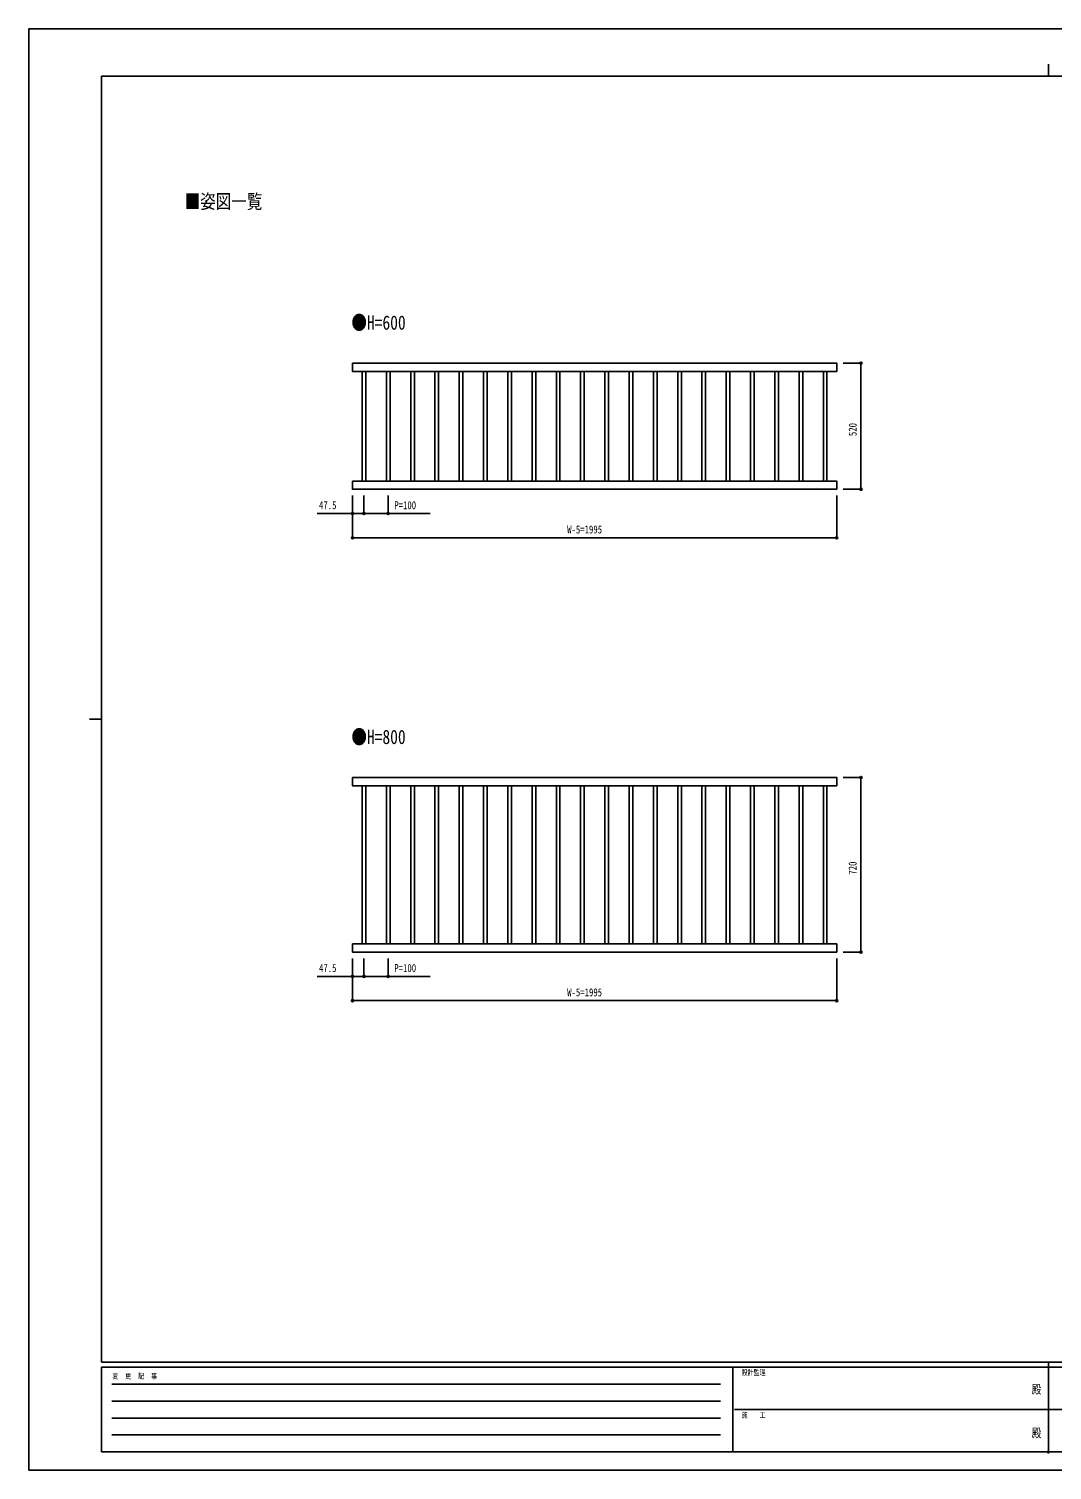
# Model space of a CAD drawing. Units: millimetres, scale not verified. Extents: x -4205 to 4205, y -2970 to 2970.
# Drawn here: x -4205 to 11, y -2970 to 2970 of the extents above; entities that cross this region are included whole.
import ezdxf
from ezdxf.enums import TextEntityAlignment as Align

# ---------------------------------------------------------------- set-up
doc = ezdxf.new("R2010")
doc.units = ezdxf.units.MM
doc.header["$LTSCALE"] = 16
doc.header["$PDMODE"] = 32
doc.header["$PDSIZE"] = 8
for name, color, linetype in [('0-1_USER1', 3, 'Continuous'), ('0-2_YKK_A1', 4, 'Continuous'), ('0-3_YKK_D', 6, 'Continuous'), ('0-4_YKK_ZWAK', 7, 'Continuous')]:
    doc.layers.add(name, color=color, linetype=linetype)
doc.styles.add('ＭＳ ゴシック', font='')
doc.styles.get('ＭＳ ゴシック').set_extended_font_data('MS Gothic')

msp = doc.modelspace()

# ---------------------------------------------------------------- linework, layer by layer
at = {"layer": '0-2_YKK_A1'}
for p, q in [((-2831.83, 1106.44), (-2831.83, 1558.44)), ((-2816.83, 1106.44), (-2816.83, 1558.44)), ((-2731.83, 1106.44), (-2731.83, 1558.44)), ((-2716.83, 1106.44), (-2716.83, 1558.44)), ((-2631.83, 1106.44), (-2631.83, 1558.44)), ((-2616.83, 1106.44), (-2616.83, 1558.44)), ((-2531.83, 1106.44), (-2531.83, 1558.44)), ((-2516.83, 1106.44), (-2516.83, 1558.44)), ((-2431.83, 1106.44), (-2431.83, 1558.44)), ((-2416.83, 1106.44), (-2416.83, 1558.44)), ((-2331.83, 1106.44), (-2331.83, 1558.44)), ((-2316.83, 1106.44), (-2316.83, 1558.44)), ((-2231.83, 1106.44), (-2231.83, 1558.44)), ((-2216.83, 1106.44), (-2216.83, 1558.44)), ((-2131.83, 1106.44), (-2131.83, 1558.44)), ((-2116.83, 1106.44), (-2116.83, 1558.44)), ((-2031.83, 1106.44), (-2031.83, 1558.44)), ((-2016.83, 1106.44), (-2016.83, 1558.44)), ((-1931.83, 1106.44), (-1931.83, 1558.44)), ((-1916.83, 1106.44), (-1916.83, 1558.44)), ((-1831.83, 1106.44), (-1831.83, 1558.44)), ((-1816.83, 1106.44), (-1816.83, 1558.44)), ((-1731.83, 1106.44), (-1731.83, 1558.44)), ((-1716.83, 1106.44), (-1716.83, 1558.44)), ((-1631.83, 1106.44), (-1631.83, 1558.44)), ((-1616.83, 1106.44), (-1616.83, 1558.44)), ((-1531.83, 1106.44), (-1531.83, 1558.44)), ((-1516.83, 1106.44), (-1516.83, 1558.44)), ((-1431.83, 1106.44), (-1431.83, 1558.44)), ((-1416.83, 1106.44), (-1416.83, 1558.44)), ((-1331.83, 1106.44), (-1331.83, 1558.44)), ((-1316.83, 1106.44), (-1316.83, 1558.44)), ((-1231.83, 1106.44), (-1231.83, 1558.44)), ((-1216.83, 1106.44), (-1216.83, 1558.44)), ((-1131.83, 1106.44), (-1131.83, 1558.44)), ((-1116.83, 1106.44), (-1116.83, 1558.44)), ((-1031.83, 1106.44), (-1031.83, 1558.44)), ((-1016.83, 1106.44), (-1016.83, 1558.44)), ((-931.83, 1106.44), (-931.83, 1558.44)), ((-916.83, 1106.44), (-916.83, 1558.44)), ((-2831.83, -801.05), (-2831.83, -149.05)), ((-2816.83, -801.05), (-2816.83, -149.05)), ((-2731.83, -801.05), (-2731.83, -149.05)), ((-2716.83, -801.05), (-2716.83, -149.05)), ((-2631.83, -801.05), (-2631.83, -149.05)), ((-2616.83, -801.05), (-2616.83, -149.05)), ((-2531.83, -801.05), (-2531.83, -149.05)), ((-2516.83, -801.05), (-2516.83, -149.05)), ((-2431.83, -801.05), (-2431.83, -149.05)), ((-2416.83, -801.05), (-2416.83, -149.05)), ((-2331.83, -801.05), (-2331.83, -149.05)), ((-2316.83, -801.05), (-2316.83, -149.05)), ((-2231.83, -801.05), (-2231.83, -149.05)), ((-2216.83, -801.05), (-2216.83, -149.05)), ((-2131.83, -801.05), (-2131.83, -149.05)), ((-2116.83, -801.05), (-2116.83, -149.05)), ((-2031.83, -801.05), (-2031.83, -149.05)), ((-2016.83, -801.05), (-2016.83, -149.05)), ((-1931.83, -801.05), (-1931.83, -149.05)), ((-1916.83, -801.05), (-1916.83, -149.05)), ((-1831.83, -801.05), (-1831.83, -149.05)), ((-1816.83, -801.05), (-1816.83, -149.05)), ((-1731.83, -801.05), (-1731.83, -149.05)), ((-1716.83, -801.05), (-1716.83, -149.05)), ((-1631.83, -801.05), (-1631.83, -149.05)), ((-1616.83, -801.05), (-1616.83, -149.05)), ((-1531.83, -801.05), (-1531.83, -149.05)), ((-1516.83, -801.05), (-1516.83, -149.05)), ((-1431.83, -801.05), (-1431.83, -149.05)), ((-1416.83, -801.05), (-1416.83, -149.05)), ((-1331.83, -801.05), (-1331.83, -149.05)), ((-1316.83, -801.05), (-1316.83, -149.05)), ((-1231.83, -801.05), (-1231.83, -149.05)), ((-1216.83, -801.05), (-1216.83, -149.05)), ((-1131.83, -801.05), (-1131.83, -149.05)), ((-1116.83, -801.05), (-1116.83, -149.05)), ((-1031.83, -801.05), (-1031.83, -149.05)), ((-1016.83, -801.05), (-1016.83, -149.05)), ((-931.83, -801.05), (-931.83, -149.05)), ((-916.83, -801.05), (-916.83, -149.05))]:
    msp.add_line(p, q, dxfattribs=at)
for points in [[(-2871.83, 1592.44), (-876.83, 1592.44), (-876.83, 1558.44), (-2871.83, 1558.44)], [(-2871.83, 1106.44), (-876.83, 1106.44), (-876.83, 1072.44), (-2871.83, 1072.44)], [(-2871.83, -115.05), (-876.83, -115.05), (-876.83, -149.05), (-2871.83, -149.05)], [(-2871.83, -801.05), (-876.83, -801.05), (-876.83, -835.05), (-2871.83, -835.05)]]:
    msp.add_lwpolyline(points, close=True, dxfattribs=at)
at = {"layer": '0-3_YKK_D'}
for p, q in [((-850.83, 1592.44), (-775.83, 1592.44)), ((-776.83, 1592.44), (-776.83, 1072.44)), ((-850.83, 1072.44), (-775.83, 1072.44)), ((-2871.83, 1046.44), (-2871.83, 871.44)), ((-2871.83, 1046.44), (-2871.83, 971.44)), ((-2824.33, 1046.44), (-2824.33, 971.44)), ((-2824.33, 1046.44), (-2824.33, 971.44)), ((-2724.33, 1046.44), (-2724.33, 971.44)), ((-876.83, 1046.44), (-876.83, 871.44)), ((-2871.83, 872.44), (-876.83, 872.44)), ((-850.83, -115.05), (-775.83, -115.05)), ((-776.83, -115.05), (-776.83, -835.05)), ((-2871.83, -861.05), (-2871.83, -1036.05)), ((-2871.83, -861.05), (-2871.83, -936.05)), ((-2824.33, -861.05), (-2824.33, -936.05)), ((-2824.33, -861.05), (-2824.33, -936.05)), ((-2724.33, -861.05), (-2724.33, -936.05)), ((-876.83, -861.05), (-876.83, -1036.05)), ((-850.83, -835.05), (-775.83, -835.05)), ((-2871.83, -1035.05), (-876.83, -1035.05))]:
    msp.add_line(p, q, dxfattribs=at)
for points in [[(-2824.33, 972.44), (-2871.83, 972.44), (-3017.63, 972.44)], [(-2824.33, 972.44), (-2724.33, 972.44), (-2552.13, 972.44)], [(-2824.33, -935.05), (-2871.83, -935.05), (-3017.63, -935.05)], [(-2824.33, -935.05), (-2724.33, -935.05), (-2552.13, -935.05)]]:
    msp.add_lwpolyline(points, dxfattribs=at)
for centre in [(-776.83, 1592.44), (-776.83, 1072.44), (-2871.83, 972.44), (-2824.33, 972.44), (-2824.33, 972.44), (-2724.33, 972.44), (-2871.83, 872.44), (-876.83, 872.44), (-776.83, -115.05), (-776.83, -835.05), (-2871.83, -935.05), (-2824.33, -935.05), (-2824.33, -935.05), (-2724.33, -935.05), (-2871.83, -1035.05), (-876.83, -1035.05)]:
    msp.add_circle(centre, 4.25, dxfattribs=at)
at = {"layer": '0-4_YKK_ZWAK'}
for p, q in [((-4.98, 2825), (-4.98, 2775)), ((3895.02, 2775), (-3904.98, 2775)), ((-3904.98, -2525), (-3904.98, 2775)), ((-3954.98, 125), (-3904.98, 125)), ((3895.02, -2525), (-3904.98, -2525)), ((-1304.98, -2545), (-3904.98, -2545)), ((-3904.98, -2895), (-3904.98, -2545)), ((-1304.98, -2545), (-1304.98, -2895)), ((-4.98, -2545), (-1304.98, -2545)), ((-4.98, -2525), (-4.98, -2895)), ((1295.02, -2545), (-4.98, -2545)), ((-3862.48, -2615), (-1354.98, -2615)), ((-3862.48, -2685), (-1354.98, -2685)), ((-1297.48, -2720), (-4.98, -2720)), ((-4.98, -2720), (1295.02, -2720)), ((-3862.48, -2755), (-1354.98, -2755)), ((-3862.48, -2825), (-1354.98, -2825)), ((-3904.98, -2895), (-1304.98, -2895)), ((-1304.98, -2895), (-4.98, -2895)), ((-4.98, -2895), (1295.02, -2895))]:
    msp.add_line(p, q, dxfattribs=at)
msp.add_lwpolyline([(-4205, -2970), (4205, -2970), (4205, 2970), (-4205, 2970)], close=True, dxfattribs=at)
msp.add_point((-4.98, -2895), dxfattribs=at)

# ---------------------------------------------------------------- texts
at = {"layer": '0-1_USER1', "style": 'ＭＳ ゴシック', "width": 0.8}
for s, p in [('■姿図一覧', (-3563.21, 2211.7)), ('●H=600', (-2876.1, 1712.44)), ('●H=800', (-2876.1, 4.95))]:
    msp.add_text(s, height=58.65, dxfattribs=at).set_placement(p, align=Align.BOTTOM_LEFT)
at = {"layer": '0-3_YKK_D', "style": 'ＭＳ ゴシック', "width": 0.8}
for s, p in [('520', (-784.83, 1291.64)), ('720', (-784.83, -515.85))]:
    msp.add_text(s, height=32.99, rotation=90, dxfattribs=at).set_placement(p, align=Align.BOTTOM_LEFT)
for s, p in [('47.5', (-3009.63, 980.44)), ('P=100', (-2699.33, 980.44)), ('W-5=1995', (-1987.13, 880.44)), ('47.5', (-3009.63, -927.05)), ('P=100', (-2699.33, -927.05)), ('W-5=1995', (-1987.13, -1027.05))]:
    msp.add_text(s, height=32.99, dxfattribs=at).set_placement(p, align=Align.BOTTOM_LEFT)
at = {"layer": '0-4_YKK_ZWAK', "style": 'ＭＳ ゴシック', "width": 0.8}
for s, height, p in [('設計監理', 21.99, (-1268.31, -2585)), ('変  更  記  事', 21.99, (-3861.31, -2600)), ('殿', 36.66, (-73.67, -2665.83)), ('施\u3000\u3000工', 21.99, (-1268.31, -2760)), ('殿', 36.66, (-73.67, -2845.83))]:
    msp.add_text(s, height=height, dxfattribs=at).set_placement(p, align=Align.BOTTOM_LEFT)

doc.saveas('drawing.dxf')
